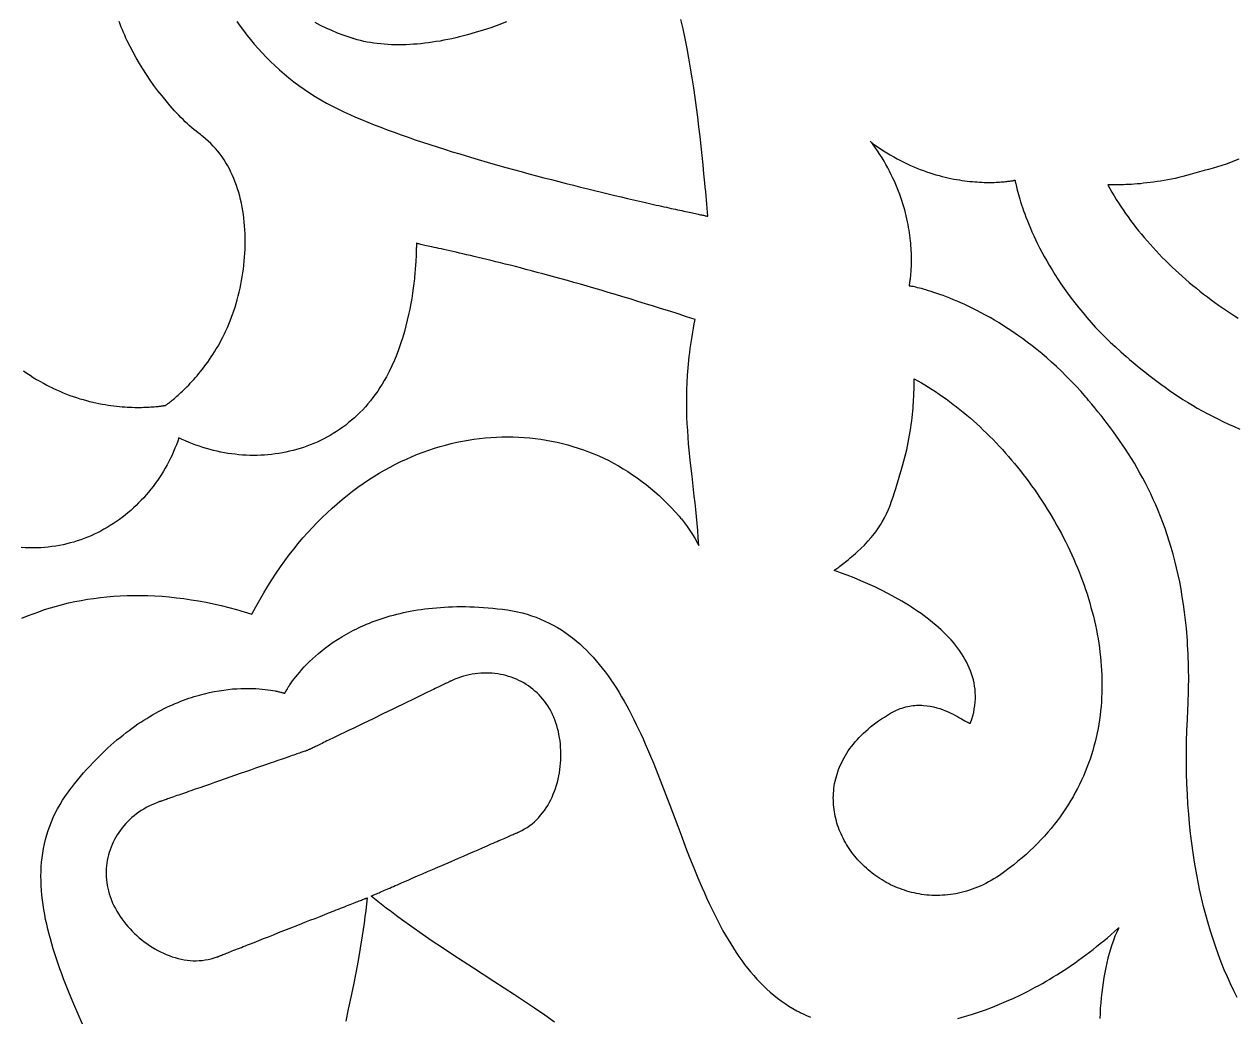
# Model space of a CAD drawing. Extents: x -555 to 555, y -555 to 555.
# Drawn here: x 61.7 to 199.1, y -257 to -144.4 of the extents above; entities that cross this region are included whole.
import ezdxf

# ---------------------------------------------------------------- set-up
doc = ezdxf.new("R2010")
doc.units = 0
doc.layers.add('PLAN_1', color=18, linetype='CONTINUOUS')

msp = doc.modelspace()

# ---------------------------------------------------------------- linework, layer by layer
at = {"layer": 'PLAN_1'}
for points in [[(61.61, -183.71), (61.98, -183.96), (62.35, -184.21), (62.72, -184.44), (63.1, -184.67), (63.48, -184.89), (63.87, -185.11), (64.25, -185.31), (64.64, -185.51), (64.83, -185.61), (64.86, -185.62), (64.88, -185.63), (64.9, -185.64), (64.95, -185.67), (65.34, -185.85), (65.73, -186.02), (66.11, -186.18), (66.49, -186.34), (66.88, -186.48), (67.25, -186.61), (67.63, -186.74), (68, -186.86), (68.37, -186.97), (68.74, -187.07), (69.11, -187.17), (69.46, -187.25), (69.82, -187.33), (70.17, -187.41), (70.52, -187.47), (70.86, -187.53), (71.2, -187.59), (71.53, -187.63), (71.85, -187.68), (72.17, -187.71), (72.48, -187.75), (72.79, -187.77), (73.09, -187.8), (73.38, -187.81), (73.67, -187.83), (73.95, -187.84), (74.22, -187.85), (74.48, -187.85), (74.73, -187.85), (74.98, -187.85), (75.22, -187.84), (75.44, -187.84), (75.66, -187.83), (75.87, -187.82), (76.07, -187.8), (76.26, -187.79), (76.44, -187.78), (76.61, -187.76), (76.77, -187.75), (76.91, -187.73), (77.05, -187.71), (77.17, -187.7), (77.28, -187.68), (77.38, -187.67), (77.47, -187.66), (77.54, -187.64), (77.6, -187.63), (77.65, -187.63), (77.69, -187.62), (77.71, -187.62), (77.71, -187.61), (77.72, -187.61), (77.74, -187.6), (77.76, -187.58), (77.8, -187.55), (77.85, -187.51), (77.92, -187.47), (77.99, -187.42), (78.07, -187.36), (78.16, -187.29), (78.25, -187.21), (78.36, -187.13), (78.48, -187.04), (78.6, -186.94), (78.73, -186.83), (78.86, -186.71), (79.01, -186.59), (79.16, -186.46), (79.31, -186.32), (79.47, -186.17), (79.64, -186.01), (79.81, -185.85), (79.98, -185.68), (80.16, -185.49), (80.35, -185.31), (80.53, -185.11), (80.72, -184.91), (80.91, -184.69), (81.11, -184.47), (81.3, -184.25), (81.5, -184.01), (81.7, -183.77), (81.9, -183.51), (82.1, -183.25), (82.3, -182.99), (82.5, -182.71), (82.7, -182.43), (82.9, -182.13), (83.09, -181.83), (83.29, -181.53), (83.48, -181.21), (83.67, -180.89), (83.86, -180.56), (84.04, -180.22), (84.22, -179.87), (84.4, -179.51), (84.57, -179.15), (84.74, -178.78), (84.9, -178.4), (85.06, -178.01), (85.21, -177.62), (85.36, -177.21), (85.38, -177.16), (85.38, -177.14), (85.39, -177.12), (85.4, -177.09), (85.47, -176.88), (85.6, -176.47), (85.73, -176.05), (85.85, -175.63), (85.96, -175.2), (86.07, -174.77), (86.17, -174.34), (86.26, -173.91), (86.34, -173.47), (86.42, -173.03), (86.49, -172.59), (86.55, -172.15), (86.6, -171.7), (86.65, -171.26), (86.69, -170.81), (86.72, -170.36), (86.74, -169.92), (86.75, -169.47), (86.76, -169.03), (86.75, -168.59), (86.74, -168.15), (86.72, -167.71), (86.69, -167.27), (86.65, -166.83), (86.61, -166.4), (86.55, -165.97), (86.48, -165.54), (86.41, -165.12), (86.33, -164.7), (86.23, -164.28), (86.13, -163.87), (86.02, -163.47), (85.9, -163.07), (85.77, -162.67), (85.63, -162.29), (85.48, -161.9), (85.31, -161.53), (85.14, -161.16), (84.96, -160.8), (84.77, -160.44), (84.57, -160.1), (84.36, -159.76), (84.13, -159.43), (83.9, -159.11), (83.65, -158.79), (83.4, -158.49), (83.13, -158.2), (82.86, -157.91), (82.57, -157.64), (82.27, -157.38), (81.96, -157.13), (81.8, -157.01), (81.76, -156.98), (81.73, -156.95), (81.67, -156.91), (81.42, -156.72), (81.18, -156.53), (80.93, -156.33), (80.69, -156.12), (80.44, -155.9), (80.2, -155.67), (79.95, -155.44), (79.71, -155.2), (79.46, -154.96), (79.22, -154.71), (78.74, -154.19), (78.26, -153.65), (77.78, -153.09), (77.32, -152.52), (76.86, -151.93), (76.41, -151.32), (75.98, -150.71), (75.55, -150.08), (75.15, -149.45), (74.76, -148.82), (74.38, -148.18), (74.03, -147.54), (73.69, -146.9), (73.38, -146.26), (73.23, -145.95), (73.09, -145.63), (72.95, -145.32), (72.82, -145.01), (72.7, -144.7), (72.58, -144.39), (72.47, -144.09)], [(85.8, -144.08), (86.17, -144.6), (86.56, -145.11), (86.95, -145.62), (87.37, -146.13), (87.79, -146.63), (88.23, -147.13), (88.68, -147.63), (89.15, -148.12), (89.64, -148.6), (90.13, -149.08), (90.65, -149.55), (91.17, -150.01), (91.72, -150.46), (92.28, -150.9), (92.85, -151.34), (93.44, -151.76), (94.05, -152.17), (94.68, -152.57), (95.32, -152.96), (95.98, -153.33), (96.65, -153.69), (97.34, -154.03), (97.96, -154.33), (98.61, -154.62), (99.27, -154.91), (99.95, -155.2), (100.66, -155.49), (101.38, -155.78), (102.12, -156.07), (102.87, -156.35), (103.64, -156.64), (104.43, -156.92), (105.22, -157.2), (106.03, -157.48), (106.85, -157.75), (107.68, -158.03), (108.52, -158.3), (109.37, -158.57), (110.22, -158.84), (111.08, -159.1), (112.81, -159.62), (114.56, -160.13), (116.31, -160.62), (118.05, -161.1), (118.91, -161.34), (119.78, -161.57), (120.63, -161.79), (121.48, -162.01), (122.33, -162.23), (123.16, -162.45), (123.99, -162.65), (124.8, -162.86), (125.6, -163.06), (126.39, -163.25), (127.17, -163.44), (127.93, -163.62), (128.68, -163.8), (129.41, -163.98), (130.12, -164.14), (130.81, -164.3), (131.49, -164.46), (132.14, -164.61), (132.77, -164.75), (133.08, -164.82), (133.38, -164.89), (133.67, -164.96), (133.96, -165.02), (134.24, -165.09), (134.52, -165.15), (134.79, -165.21), (135.05, -165.27), (135.31, -165.32), (135.56, -165.38), (135.8, -165.43), (136.04, -165.48), (136.27, -165.53), (136.49, -165.58), (136.7, -165.63), (136.91, -165.67), (137.1, -165.71), (137.29, -165.75), (137.48, -165.79), (137.65, -165.83), (137.82, -165.87), (137.97, -165.9), (138.12, -165.93), (138.26, -165.96), (138.39, -165.99), (138.51, -166.01), (138.63, -166.04), (138.73, -166.06), (138.83, -166.08), (138.91, -166.1), (138.99, -166.11), (139.05, -166.13), (139.11, -166.14), (139.16, -166.15), (139.19, -166.15), (139.22, -166.16), (139.23, -166.16), (139.24, -166.16), (139.2, -165.71), (139.15, -165.25), (139.11, -164.79), (139.07, -164.31), (139.02, -163.84), (138.98, -163.35), (138.93, -162.86), (138.88, -162.36), (138.79, -161.35), (138.68, -160.32), (138.58, -159.27), (138.46, -158.2), (138.35, -157.12), (138.22, -156.03), (138.09, -154.93), (137.94, -153.82), (137.79, -152.7), (137.63, -151.58), (137.46, -150.47), (137.27, -149.35), (137.08, -148.23), (136.87, -147.12), (136.65, -146.02), (136.41, -144.92), (136.16, -143.84)], [(116.4, -144.12), (115.52, -144.46), (114.63, -144.78), (113.74, -145.07), (112.85, -145.34), (111.96, -145.6), (111.52, -145.71), (111.07, -145.82), (110.63, -145.93), (110.18, -146.03), (109.74, -146.12), (109.3, -146.21), (108.86, -146.29), (108.42, -146.36), (107.99, -146.43), (107.55, -146.49), (107.12, -146.54), (106.69, -146.59), (106.26, -146.63), (105.83, -146.66), (105.41, -146.69), (104.99, -146.71), (104.57, -146.72), (104.15, -146.72), (103.74, -146.72), (103.33, -146.71), (102.93, -146.69), (102.53, -146.66), (102.13, -146.62), (101.74, -146.58), (101.35, -146.53), (100.96, -146.47), (100.58, -146.4), (100.2, -146.33), (99.83, -146.24), (99.47, -146.15), (99.11, -146.04), (99.02, -146.02), (98.99, -146.01), (98.98, -146.01), (98.96, -146), (98.87, -145.97), (98.54, -145.86), (97.88, -145.63), (97.22, -145.38), (96.57, -145.11), (95.93, -144.82), (95.3, -144.51), (94.68, -144.18)], [(199.26, -254.79), (198.87, -254.03), (198.5, -253.25), (198.15, -252.45), (197.8, -251.63), (197.46, -250.79), (197.14, -249.94), (196.83, -249.07), (196.53, -248.18), (196.24, -247.27), (195.96, -246.35), (195.7, -245.41), (195.45, -244.45), (195.22, -243.48), (195, -242.49), (194.79, -241.48), (194.6, -240.46), (194.42, -239.42), (194.26, -238.36), (194.11, -237.29), (193.98, -236.2), (193.86, -235.1), (193.76, -233.98), (193.68, -232.85), (193.61, -231.71), (193.56, -230.54), (193.52, -229.37), (193.5, -228.17), (193.5, -226.97), (193.52, -225.75), (193.56, -224.51), (193.61, -223.26), (193.63, -222.95), (193.64, -222.79), (193.65, -222.65), (193.67, -222.09), (193.7, -221.53), (193.72, -220.99), (193.73, -220.44), (193.75, -219.91), (193.75, -219.37), (193.76, -218.85), (193.76, -218.32), (193.75, -217.81), (193.74, -217.29), (193.73, -216.79), (193.72, -216.29), (193.7, -215.79), (193.67, -215.3), (193.64, -214.81), (193.61, -214.33), (193.58, -213.85), (193.54, -213.38), (193.5, -212.91), (193.4, -211.99), (193.3, -211.09), (193.18, -210.2), (193.04, -209.33), (192.9, -208.48), (192.74, -207.65), (192.57, -206.84), (192.39, -206.04), (192.19, -205.26), (191.99, -204.49), (191.78, -203.74), (191.55, -203.01), (191.32, -202.29), (191.08, -201.59), (190.83, -200.9), (190.57, -200.22), (190.3, -199.56), (190.03, -198.91), (189.75, -198.28), (189.46, -197.65), (189.16, -197.05), (188.86, -196.45), (188.55, -195.87), (188.24, -195.29), (187.92, -194.73), (187.6, -194.18), (187.27, -193.64), (186.94, -193.11), (186.6, -192.6), (186.26, -192.09), (185.92, -191.59), (185.57, -191.1), (185.23, -190.62), (184.88, -190.15), (184.53, -189.68), (184.18, -189.23), (183.82, -188.78), (183.47, -188.34), (183.12, -187.91), (182.77, -187.48), (182.41, -187.06), (182.24, -186.85), (182.2, -186.81), (182.16, -186.77), (182.09, -186.69), (181.55, -186.06), (180.99, -185.45), (180.44, -184.86), (179.88, -184.29), (179.33, -183.74), (178.77, -183.21), (178.21, -182.7), (177.66, -182.21), (177.1, -181.74), (176.55, -181.29), (176, -180.85), (175.45, -180.43), (174.9, -180.03), (174.36, -179.64), (173.82, -179.27), (173.29, -178.92), (172.77, -178.58), (172.25, -178.26), (171.73, -177.95), (171.23, -177.66), (170.73, -177.38), (170.24, -177.12), (169.75, -176.86), (169.28, -176.63), (168.82, -176.4), (168.37, -176.19), (167.93, -175.99), (167.5, -175.81), (167.08, -175.63), (166.68, -175.47), (166.28, -175.31), (165.91, -175.17), (165.54, -175.04), (165.19, -174.92), (164.86, -174.81), (164.54, -174.7), (164.24, -174.61), (163.96, -174.52), (163.69, -174.45), (163.45, -174.38), (163.22, -174.32), (163.01, -174.27), (162.82, -174.22), (162.65, -174.18), (162.5, -174.15), (162.37, -174.12), (162.26, -174.1), (162.22, -174.09), (162.18, -174.08), (162.15, -174.07), (162.12, -174.07), (162.1, -174.07), (162.08, -174.06), (162.08, -174.06), (162.07, -174.06), (162.07, -174.06), (162.08, -174.04), (162.08, -174.01), (162.09, -173.97), (162.1, -173.92), (162.11, -173.85), (162.13, -173.78), (162.14, -173.69), (162.15, -173.6), (162.17, -173.49), (162.19, -173.38), (162.2, -173.25), (162.22, -173.12), (162.23, -172.97), (162.25, -172.82), (162.26, -172.66), (162.28, -172.49), (162.29, -172.3), (162.3, -172.11), (162.31, -171.92), (162.32, -171.71), (162.32, -171.5), (162.32, -171.27), (162.33, -171.04), (162.32, -170.81), (162.32, -170.56), (162.31, -170.31), (162.3, -170.05), (162.28, -169.78), (162.26, -169.51), (162.24, -169.23), (162.21, -168.95), (162.18, -168.65), (162.14, -168.36), (162.1, -168.05), (162.05, -167.75), (162, -167.43), (161.94, -167.11), (161.87, -166.79), (161.8, -166.46), (161.73, -166.13), (161.64, -165.79), (161.55, -165.45), (161.45, -165.1), (161.35, -164.75), (161.24, -164.39), (161.11, -164.04), (160.99, -163.68), (160.85, -163.31), (160.7, -162.94), (160.55, -162.58), (160.39, -162.2), (160.22, -161.83), (160.03, -161.45), (159.84, -161.07), (159.64, -160.69), (159.43, -160.31), (159.21, -159.92), (158.98, -159.54), (158.74, -159.15), (158.48, -158.76), (158.22, -158.37), (157.94, -157.99), (157.63, -157.63), (157.99, -157.94), (158.37, -158.22), (158.76, -158.48), (159.15, -158.74), (159.54, -158.98), (159.92, -159.21), (160.31, -159.43), (160.69, -159.64), (161.07, -159.84), (161.45, -160.03), (161.83, -160.22), (162.2, -160.39), (162.58, -160.55), (162.94, -160.7), (163.31, -160.85), (163.68, -160.99), (164.04, -161.11), (164.39, -161.24), (164.75, -161.35), (165.1, -161.45), (165.45, -161.55), (165.79, -161.64), (166.13, -161.73), (166.46, -161.8), (166.79, -161.87), (167.11, -161.94), (167.43, -162), (167.75, -162.05), (168.05, -162.1), (168.36, -162.14), (168.65, -162.18), (168.95, -162.21), (169.23, -162.24), (169.51, -162.26), (169.78, -162.28), (170.05, -162.3), (170.31, -162.31), (170.56, -162.32), (170.81, -162.32), (171.04, -162.33), (171.27, -162.32), (171.5, -162.32), (171.71, -162.32), (171.92, -162.31), (172.11, -162.3), (172.3, -162.29), (172.49, -162.28), (172.66, -162.26), (172.82, -162.25), (172.97, -162.23), (173.12, -162.22), (173.25, -162.2), (173.38, -162.19), (173.49, -162.17), (173.6, -162.15), (173.69, -162.14), (173.78, -162.13), (173.85, -162.11), (173.92, -162.1), (173.97, -162.09), (174.01, -162.08), (174.04, -162.08), (174.06, -162.07), (174.06, -162.07), (174.06, -162.08), (174.06, -162.08), (174.07, -162.1), (174.07, -162.12), (174.07, -162.15), (174.08, -162.18), (174.09, -162.22), (174.1, -162.26), (174.12, -162.37), (174.15, -162.5), (174.18, -162.65), (174.22, -162.82), (174.27, -163.01), (174.32, -163.22), (174.38, -163.45), (174.45, -163.69), (174.52, -163.96), (174.61, -164.24), (174.7, -164.54), (174.81, -164.86), (174.92, -165.19), (175.04, -165.54), (175.17, -165.91), (175.31, -166.28), (175.47, -166.68), (175.63, -167.08), (175.81, -167.5), (175.99, -167.93), (176.19, -168.37), (176.4, -168.82), (176.63, -169.28), (176.86, -169.75), (177.12, -170.24), (177.38, -170.73), (177.66, -171.23), (177.95, -171.73), (178.26, -172.25), (178.58, -172.77), (178.92, -173.29), (179.27, -173.82), (179.64, -174.36), (180.03, -174.9), (180.43, -175.45), (180.85, -176), (181.29, -176.55), (181.74, -177.1), (182.21, -177.66), (182.7, -178.21), (183.21, -178.77), (183.74, -179.33), (184.29, -179.88), (184.86, -180.44), (185.45, -180.99), (186.06, -181.55), (186.69, -182.09), (186.77, -182.16), (186.81, -182.2), (186.85, -182.24), (187.06, -182.41), (187.48, -182.77), (187.91, -183.12), (188.34, -183.47), (188.78, -183.82), (189.23, -184.18), (189.68, -184.53), (190.15, -184.88), (190.62, -185.23), (191.1, -185.57), (191.59, -185.92), (192.09, -186.26), (192.6, -186.6), (193.11, -186.94), (193.64, -187.27), (194.18, -187.6), (194.73, -187.92), (195.29, -188.24), (195.87, -188.55), (196.45, -188.86), (197.05, -189.16), (197.65, -189.46), (198.28, -189.75), (198.91, -190.03), (199.56, -190.3)], [(199.44, -159.7), (198.97, -159.89), (198.49, -160.07), (198.01, -160.24), (197.52, -160.4), (197.03, -160.56), (196.53, -160.7), (196.02, -160.85), (195.51, -160.99), (194.99, -161.14), (194.46, -161.29), (193.92, -161.44), (193.5, -161.56), (193.08, -161.67), (192.66, -161.78), (192.24, -161.87), (191.82, -161.96), (191.4, -162.04), (190.99, -162.11), (190.58, -162.18), (190.18, -162.24), (189.78, -162.3), (189.39, -162.35), (189.01, -162.39), (188.64, -162.43), (188.28, -162.47), (187.93, -162.5), (187.59, -162.52), (187.26, -162.55), (186.95, -162.57), (186.65, -162.58), (186.37, -162.59), (186.11, -162.6), (185.86, -162.61), (185.64, -162.62), (185.43, -162.62), (185.24, -162.62), (185.08, -162.62), (184.94, -162.62), (184.87, -162.62), (184.82, -162.62), (184.77, -162.62), (184.72, -162.62), (184.69, -162.62), (184.66, -162.62), (184.63, -162.62), (184.61, -162.62), (184.6, -162.62), (184.6, -162.62), (184.83, -163.03), (185.06, -163.44), (185.3, -163.84), (185.55, -164.25), (185.8, -164.65), (186.06, -165.05), (186.33, -165.45), (186.61, -165.85), (186.89, -166.25), (187.18, -166.64), (187.47, -167.03), (187.78, -167.43), (188.08, -167.82), (188.4, -168.2), (188.72, -168.59), (189.05, -168.97), (189.38, -169.35), (189.72, -169.72), (190.07, -170.1), (190.42, -170.47), (190.77, -170.84), (191.14, -171.2), (191.5, -171.57), (191.88, -171.93), (192.25, -172.28), (192.64, -172.63), (193.03, -172.98), (193.42, -173.33), (193.82, -173.67), (194.22, -174.01), (194.63, -174.34), (195.04, -174.67), (195.46, -175), (195.88, -175.32), (196.3, -175.64), (196.73, -175.95), (197.16, -176.26), (197.6, -176.56), (198.04, -176.86), (198.49, -177.16), (198.94, -177.45), (199.39, -177.73)], [(61.42, -211.77), (62.05, -211.5), (62.69, -211.25), (63.34, -211.02), (64, -210.79), (64.66, -210.58), (65.34, -210.39), (66.03, -210.2), (66.72, -210.03), (67.42, -209.88), (68.14, -209.74), (68.86, -209.62), (69.59, -209.51), (70.33, -209.41), (71.07, -209.33), (71.83, -209.27), (72.59, -209.22), (73.36, -209.19), (74.14, -209.18), (74.92, -209.18), (75.71, -209.2), (76.51, -209.23), (77.32, -209.28), (78.14, -209.35), (78.96, -209.44), (79.79, -209.54), (80.62, -209.66), (81.46, -209.8), (82.31, -209.96), (83.16, -210.13), (84.02, -210.33), (84.89, -210.54), (85.76, -210.78), (86.64, -211.03), (87.52, -211.3), (87.95, -210.48), (88.4, -209.68), (88.85, -208.9), (89.31, -208.14), (89.78, -207.39), (90.26, -206.67), (90.75, -205.95), (91.25, -205.26), (91.75, -204.58), (92.26, -203.93), (92.78, -203.28), (93.31, -202.66), (93.84, -202.05), (94.39, -201.46), (94.93, -200.89), (95.49, -200.33), (96.05, -199.79), (96.62, -199.27), (97.19, -198.77), (97.77, -198.28), (98.35, -197.81), (98.94, -197.35), (99.53, -196.91), (100.13, -196.49), (100.73, -196.08), (101.34, -195.7), (101.95, -195.32), (102.56, -194.97), (103.18, -194.63), (103.8, -194.3), (104.42, -194), (105.05, -193.71), (105.68, -193.43), (106.31, -193.17), (106.94, -192.93), (107.58, -192.7), (108.21, -192.49), (108.85, -192.3), (109.49, -192.12), (110.13, -191.96), (110.77, -191.81), (111.41, -191.68), (112.05, -191.56), (112.69, -191.46), (113.33, -191.38), (113.97, -191.31), (114.61, -191.26), (115.25, -191.22), (115.88, -191.2), (116.52, -191.19), (117.15, -191.2), (117.78, -191.22), (118.41, -191.26), (119.04, -191.31), (119.66, -191.38), (120.28, -191.46), (120.9, -191.56), (121.51, -191.67), (122.12, -191.8), (122.73, -191.95), (123.33, -192.1), (123.93, -192.28), (124.52, -192.46), (125.11, -192.66), (125.7, -192.88), (126.28, -193.11), (126.85, -193.36), (127.42, -193.62), (127.98, -193.89), (128.53, -194.18), (129.08, -194.48), (129.62, -194.8), (130.16, -195.13), (130.69, -195.48), (131.21, -195.83), (131.72, -196.21), (132.23, -196.6), (132.72, -197), (133.21, -197.41), (133.69, -197.84), (134.17, -198.28), (134.63, -198.74), (135.08, -199.21), (135.52, -199.69), (135.96, -200.19), (136.07, -200.32), (136.09, -200.35), (136.1, -200.36), (136.1, -200.36), (136.1, -200.36), (136.11, -200.37), (136.13, -200.4), (136.22, -200.5), (136.56, -200.93), (136.88, -201.36), (137.18, -201.8), (137.47, -202.25), (137.75, -202.7), (138.06, -203.25), (138.19, -203.5), (138.14, -202.66), (138.08, -201.83), (138.01, -201.02), (137.94, -200.23), (137.86, -199.44), (137.78, -198.67), (137.69, -197.9), (137.61, -197.15), (137.44, -195.65), (137.27, -194.18), (137.12, -192.7), (137.05, -191.97), (136.99, -191.23), (136.94, -190.48), (136.89, -189.73), (136.86, -188.97), (136.84, -188.21), (136.83, -187.43), (136.83, -186.65), (136.84, -185.85), (136.87, -185.04), (136.92, -184.21), (136.95, -183.79), (136.98, -183.36), (137.02, -182.94), (137.07, -182.5), (137.11, -182.06), (137.17, -181.62), (137.22, -181.17), (137.29, -180.72), (137.36, -180.26), (137.43, -179.79), (137.51, -179.32), (137.59, -178.85), (137.69, -178.36), (137.78, -177.88), (136.81, -177.56), (135.85, -177.25), (134.91, -176.95), (133.98, -176.65), (133.07, -176.37), (132.17, -176.09), (131.29, -175.82), (130.42, -175.55), (129.57, -175.29), (128.74, -175.04), (127.91, -174.8), (127.11, -174.56), (126.31, -174.33), (125.54, -174.1), (124.78, -173.88), (124.03, -173.67), (123.3, -173.47), (122.58, -173.27), (121.88, -173.07), (121.19, -172.88), (120.52, -172.7), (119.87, -172.53), (119.23, -172.36), (118.6, -172.19), (117.99, -172.03), (117.4, -171.88), (116.82, -171.73), (116.25, -171.59), (115.7, -171.45), (115.17, -171.32), (114.65, -171.19), (114.15, -171.07), (113.66, -170.95), (113.19, -170.84), (112.73, -170.73), (112.29, -170.63), (111.86, -170.53), (111.45, -170.43), (111.05, -170.34), (110.67, -170.25), (110.31, -170.17), (109.96, -170.09), (109.62, -170.02), (109.3, -169.95), (109, -169.88), (108.71, -169.82), (108.44, -169.76), (108.18, -169.7), (107.94, -169.65), (107.71, -169.6), (107.5, -169.55), (107.3, -169.51), (107.12, -169.47), (106.96, -169.43), (106.81, -169.4), (106.68, -169.37), (106.56, -169.34), (106.45, -169.31), (106.37, -169.29), (106.3, -169.27), (106.24, -169.25), (106.2, -169.23), (106.17, -169.22), (106.17, -169.21), (106.17, -169.21), (106.17, -169.23), (106.17, -169.26), (106.17, -169.3), (106.17, -169.36), (106.17, -169.42), (106.17, -169.5), (106.17, -169.59), (106.17, -169.69), (106.16, -169.8), (106.16, -169.91), (106.16, -170.04), (106.15, -170.18), (106.15, -170.33), (106.14, -170.49), (106.14, -170.65), (106.13, -170.83), (106.12, -171.01), (106.11, -171.2), (106.1, -171.4), (106.08, -171.61), (106.07, -171.82), (106.05, -172.04), (106.03, -172.27), (106.01, -172.51), (105.99, -172.75), (105.97, -173), (105.94, -173.25), (105.91, -173.51), (105.88, -173.78), (105.81, -174.33), (105.73, -174.89), (105.64, -175.48), (105.53, -176.08), (105.42, -176.69), (105.29, -177.31), (105.14, -177.95), (104.98, -178.59), (104.81, -179.24), (104.62, -179.89), (104.41, -180.54), (104.18, -181.19), (103.94, -181.84), (103.68, -182.49), (103.39, -183.13), (103.09, -183.76), (102.93, -184.08), (102.77, -184.39), (102.53, -184.81), (102.29, -185.21), (102.04, -185.61), (101.78, -186), (101.51, -186.38), (101.24, -186.74), (100.96, -187.1), (100.67, -187.45), (100.38, -187.78), (100.08, -188.11), (99.77, -188.42), (99.46, -188.73), (99.14, -189.02), (98.81, -189.31), (98.48, -189.58), (98.15, -189.85), (97.81, -190.1), (97.46, -190.35), (97.11, -190.58), (96.75, -190.81), (96.39, -191.02), (96.03, -191.23), (95.66, -191.42), (95.29, -191.61), (94.91, -191.78), (94.53, -191.95), (94.14, -192.1), (93.76, -192.25), (93.37, -192.38), (92.98, -192.51), (92.58, -192.63), (92.18, -192.73), (91.78, -192.83), (91.38, -192.92), (90.97, -193), (90.57, -193.07), (90.16, -193.13), (89.75, -193.18), (89.34, -193.22), (88.93, -193.25), (88.52, -193.27), (88.11, -193.29), (87.69, -193.29), (87.28, -193.29), (86.87, -193.27), (86.45, -193.25), (86.04, -193.22), (85.63, -193.17), (85.21, -193.12), (84.8, -193.06), (84.39, -192.99), (83.98, -192.92), (83.58, -192.83), (83.17, -192.73), (82.77, -192.63), (82.36, -192.52), (81.96, -192.39), (81.57, -192.26), (81.17, -192.12), (80.78, -191.97), (80.39, -191.82), (80, -191.65), (79.62, -191.48), (79.24, -191.29), (79.1, -191.69), (78.95, -192.09), (78.79, -192.48), (78.63, -192.86), (78.46, -193.25), (78.27, -193.62), (78.09, -194), (77.89, -194.37), (77.68, -194.73), (77.47, -195.09), (77.25, -195.45), (77.03, -195.8), (76.79, -196.14), (76.55, -196.48), (76.3, -196.81), (76.05, -197.14), (75.79, -197.46), (75.52, -197.78), (75.24, -198.09), (74.96, -198.39), (74.67, -198.69), (74.38, -198.97), (74.07, -199.26), (73.77, -199.53), (73.45, -199.8), (73.13, -200.06), (72.81, -200.32), (72.48, -200.56), (72.14, -200.8), (71.8, -201.03), (71.45, -201.25), (71.1, -201.47), (70.74, -201.67), (70.38, -201.87), (70.01, -202.06), (69.64, -202.24), (69.27, -202.41), (68.88, -202.57), (68.5, -202.72), (68.11, -202.86), (67.71, -203), (67.32, -203.12), (66.91, -203.23), (66.51, -203.34), (66.1, -203.43), (65.68, -203.51), (65.26, -203.58), (64.84, -203.64), (64.42, -203.69), (63.99, -203.73), (63.56, -203.76), (63.12, -203.78), (62.69, -203.78), (62.25, -203.78), (61.8, -203.76), (61.36, -203.73)], [(68.3, -257.83), (67.8, -256.68), (67.31, -255.53), (66.83, -254.38), (66.38, -253.24), (66.16, -252.67), (65.95, -252.1), (65.74, -251.53), (65.54, -250.96), (65.35, -250.39), (65.16, -249.83), (64.99, -249.27), (64.82, -248.7), (64.66, -248.14), (64.51, -247.59), (64.37, -247.03), (64.24, -246.47), (64.12, -245.92), (64.02, -245.37), (63.92, -244.82), (63.83, -244.27), (63.76, -243.73), (63.7, -243.18), (63.65, -242.64), (63.62, -242.1), (63.6, -241.57), (63.59, -241.03), (63.6, -240.5), (63.63, -239.97), (63.67, -239.45), (63.72, -238.93), (63.79, -238.4), (63.88, -237.89), (63.98, -237.37), (64.1, -236.86), (64.24, -236.35), (64.4, -235.85), (64.58, -235.34), (64.77, -234.85), (64.99, -234.35), (65.22, -233.86), (65.47, -233.37), (65.75, -232.88), (66.05, -232.4), (66.36, -231.92), (66.7, -231.45), (66.88, -231.22), (67.05, -230.99), (67.4, -230.56), (67.74, -230.13), (68.08, -229.72), (68.43, -229.32), (68.77, -228.93), (69.12, -228.55), (69.46, -228.18), (69.81, -227.82), (70.15, -227.47), (70.5, -227.13), (70.84, -226.8), (71.19, -226.48), (71.53, -226.16), (71.87, -225.86), (72.21, -225.57), (72.56, -225.29), (72.9, -225.01), (73.24, -224.74), (73.58, -224.49), (73.92, -224.24), (74.25, -224), (74.59, -223.76), (74.92, -223.54), (75.26, -223.32), (75.59, -223.12), (75.92, -222.92), (76.25, -222.72), (76.58, -222.54), (76.91, -222.36), (77.23, -222.19), (77.55, -222.02), (77.88, -221.87), (78.19, -221.72), (78.51, -221.57), (78.83, -221.44), (79.14, -221.31), (79.45, -221.18), (79.76, -221.06), (80.07, -220.95), (80.37, -220.85), (80.67, -220.75), (80.97, -220.65), (81.26, -220.56), (81.56, -220.48), (81.85, -220.4), (82.13, -220.33), (82.7, -220.19), (83.25, -220.08), (83.79, -219.99), (84.32, -219.91), (84.83, -219.84), (85.33, -219.79), (85.81, -219.76), (86.27, -219.74), (86.72, -219.73), (87.15, -219.73), (87.56, -219.73), (87.96, -219.75), (88.33, -219.77), (88.69, -219.8), (89.02, -219.84), (89.34, -219.88), (89.63, -219.92), (89.9, -219.96), (90.15, -220.01), (90.26, -220.03), (90.37, -220.05), (90.47, -220.08), (90.57, -220.1), (90.66, -220.12), (90.74, -220.14), (90.82, -220.16), (90.89, -220.18), (90.96, -220.19), (91.02, -220.21), (91.07, -220.22), (91.11, -220.24), (91.15, -220.25), (91.19, -220.26), (91.21, -220.26), (91.23, -220.27), (91.24, -220.27), (91.24, -220.28), (91.24, -220.27), (91.25, -220.26), (91.26, -220.25), (91.27, -220.22), (91.28, -220.19), (91.3, -220.16), (91.33, -220.12), (91.35, -220.07), (91.38, -220.02), (91.42, -219.96), (91.45, -219.9), (91.5, -219.83), (91.54, -219.75), (91.59, -219.67), (91.64, -219.59), (91.7, -219.5), (91.76, -219.41), (91.83, -219.31), (91.97, -219.11), (92.13, -218.88), (92.31, -218.65), (92.5, -218.4), (92.71, -218.14), (92.94, -217.87), (93.19, -217.58), (93.46, -217.29), (93.74, -216.99), (94.05, -216.69), (94.37, -216.38), (94.72, -216.07), (95.08, -215.75), (95.47, -215.44), (95.87, -215.12), (96.3, -214.8), (96.75, -214.49), (97.22, -214.18), (97.72, -213.87), (97.97, -213.72), (98.23, -213.57), (98.5, -213.42), (98.77, -213.28), (99.05, -213.13), (99.33, -212.99), (99.62, -212.85), (99.92, -212.71), (100.22, -212.58), (100.53, -212.45), (100.84, -212.32), (101.16, -212.19), (101.49, -212.07), (101.82, -211.95), (102.16, -211.83), (102.5, -211.72), (102.85, -211.61), (103.21, -211.51), (103.57, -211.41), (103.94, -211.31), (104.32, -211.22), (104.7, -211.13), (105.09, -211.05), (105.48, -210.97), (105.88, -210.89), (106.29, -210.83), (106.71, -210.76), (107.13, -210.71), (107.56, -210.65), (108, -210.61), (108.44, -210.57), (108.89, -210.53), (109.34, -210.5), (109.81, -210.48), (110.28, -210.46), (110.75, -210.45), (111.24, -210.45), (111.73, -210.45), (112.23, -210.46), (112.73, -210.48), (113.25, -210.51), (113.77, -210.54), (114.3, -210.58), (114.83, -210.63), (115.37, -210.69), (115.92, -210.75), (116.2, -210.78), (116.5, -210.83), (117.07, -210.92), (117.63, -211.03), (118.18, -211.17), (118.72, -211.31), (119.24, -211.48), (119.76, -211.66), (120.26, -211.86), (120.75, -212.08), (121.23, -212.31), (121.7, -212.55), (122.16, -212.81), (122.61, -213.09), (123.04, -213.38), (123.47, -213.68), (123.89, -214), (124.3, -214.33), (124.7, -214.68), (125.09, -215.04), (125.47, -215.4), (125.84, -215.79), (126.21, -216.18), (126.56, -216.58), (126.91, -217), (127.25, -217.43), (127.59, -217.86), (127.92, -218.31), (128.24, -218.77), (128.55, -219.23), (128.86, -219.71), (129.16, -220.19), (129.45, -220.69), (129.74, -221.19), (130.03, -221.7), (130.3, -222.21), (130.58, -222.73), (130.85, -223.26), (131.11, -223.8), (131.37, -224.34), (131.63, -224.89), (131.88, -225.44), (132.13, -226), (132.62, -227.13), (133.09, -228.28), (133.56, -229.44), (134.02, -230.61), (134.47, -231.79), (134.92, -232.98), (135.81, -235.36), (136.26, -236.55), (136.71, -237.73), (137.16, -238.91), (137.63, -240.07), (138.1, -241.22), (138.58, -242.36), (138.83, -242.92), (139.08, -243.48), (139.33, -244.03), (139.59, -244.58), (139.85, -245.12), (140.12, -245.65), (140.39, -246.18), (140.66, -246.7), (140.94, -247.22), (141.23, -247.72), (141.52, -248.22), (141.82, -248.71), (142.12, -249.19), (142.43, -249.67), (142.75, -250.13), (143.07, -250.59), (143.4, -251.03), (143.73, -251.47), (144.08, -251.89), (144.43, -252.3), (144.79, -252.7), (145.16, -253.09), (145.53, -253.47), (145.92, -253.84), (146.31, -254.19), (146.71, -254.53), (147.13, -254.86), (147.55, -255.18), (147.98, -255.48), (148.42, -255.76), (148.87, -256.04), (149.33, -256.29), (149.57, -256.42), (149.69, -256.48), (149.71, -256.49), (149.73, -256.5), (149.75, -256.51), (149.97, -256.61), (150.41, -256.81), (150.86, -257)], [(121.85, -257.6), (120.72, -256.8), (119.58, -256.01), (118.44, -255.24), (117.29, -254.47), (116.13, -253.72), (114.97, -252.96), (112.64, -251.46), (111.48, -250.7), (110.31, -249.94), (109.14, -249.17), (107.97, -248.39), (106.81, -247.59), (105.64, -246.77), (104.48, -245.94), (103.9, -245.51), (103.33, -245.08), (102.75, -244.65), (102.18, -244.2), (101.6, -243.75), (101.03, -243.29), (101.04, -243.29), (101.06, -243.28), (101.09, -243.27), (101.14, -243.25), (101.19, -243.22), (101.27, -243.19), (101.35, -243.15), (101.44, -243.11), (101.55, -243.07), (101.66, -243.02), (101.79, -242.96), (101.93, -242.9), (102.07, -242.84), (102.23, -242.77), (102.39, -242.7), (102.57, -242.62), (102.75, -242.54), (102.94, -242.46), (103.14, -242.37), (103.35, -242.28), (103.56, -242.19), (103.78, -242.1), (104.01, -242), (104.25, -241.89), (104.49, -241.79), (104.73, -241.68), (105.24, -241.46), (105.77, -241.23), (106.31, -241), (106.87, -240.76), (107.43, -240.51), (108.01, -240.26), (108.59, -240.01), (109.76, -239.5), (110.93, -238.99), (111.5, -238.74), (112.07, -238.5), (112.62, -238.26), (113.16, -238.02), (113.68, -237.8), (114.18, -237.58), (114.42, -237.48), (114.65, -237.37), (114.88, -237.27), (115.11, -237.18), (115.32, -237.08), (115.53, -236.99), (115.73, -236.9), (115.93, -236.82), (116.11, -236.74), (116.29, -236.66), (116.46, -236.59), (116.62, -236.52), (116.77, -236.45), (116.91, -236.39), (117.04, -236.34), (117.16, -236.29), (117.27, -236.24), (117.37, -236.2), (117.45, -236.16), (117.53, -236.13), (117.59, -236.1), (117.64, -236.08), (117.68, -236.06), (117.7, -236.05), (117.71, -236.04), (117.71, -236.04), (117.71, -236.04), (117.72, -236.04), (117.74, -236.03), (117.82, -236), (118.14, -235.84), (118.44, -235.67), (118.73, -235.49), (119.02, -235.29), (119.29, -235.08), (119.55, -234.86), (119.8, -234.63), (120.04, -234.38), (120.26, -234.12), (120.48, -233.85), (120.69, -233.58), (120.88, -233.29), (121.07, -232.99), (121.24, -232.69), (121.4, -232.37), (121.56, -232.05), (121.7, -231.73), (121.83, -231.39), (121.95, -231.06), (122.06, -230.71), (122.16, -230.36), (122.24, -230.01), (122.32, -229.66), (122.39, -229.3), (122.44, -228.94), (122.49, -228.57), (122.52, -228.21), (122.54, -227.85), (122.56, -227.48), (122.56, -227.12), (122.55, -226.75), (122.53, -226.39), (122.5, -226.03), (122.46, -225.68), (122.41, -225.32), (122.34, -224.97), (122.27, -224.63), (122.19, -224.29), (122.09, -223.95), (121.99, -223.62), (121.87, -223.3), (121.74, -222.98), (121.71, -222.9), (121.7, -222.88), (121.7, -222.88), (121.56, -222.57), (121.41, -222.28), (121.25, -221.99), (121.07, -221.71), (120.89, -221.44), (120.7, -221.18), (120.5, -220.93), (120.29, -220.69), (120.08, -220.46), (119.85, -220.24), (119.62, -220.02), (119.38, -219.82), (119.13, -219.63), (118.88, -219.45), (118.62, -219.27), (118.35, -219.11), (118.07, -218.96), (117.8, -218.82), (117.51, -218.69), (117.22, -218.57), (116.93, -218.46), (116.63, -218.36), (116.33, -218.27), (116.02, -218.2), (115.71, -218.13), (115.4, -218.08), (115.08, -218.03), (114.76, -218), (114.44, -217.98), (114.12, -217.98), (113.8, -217.98), (113.47, -217.99), (113.15, -218.02), (112.82, -218.06), (112.49, -218.11), (112.17, -218.18), (111.84, -218.25), (111.51, -218.34), (111.19, -218.44), (110.86, -218.55), (110.54, -218.68), (110.22, -218.82), (110.06, -218.89), (110.02, -218.91), (110.01, -218.92), (110.01, -218.92), (110.01, -218.92), (110.01, -218.92), (110, -218.92), (109.97, -218.94), (109.94, -218.95), (109.89, -218.98), (109.83, -219.01), (109.76, -219.04), (109.68, -219.08), (109.58, -219.13), (109.48, -219.18), (109.36, -219.23), (109.24, -219.29), (109.1, -219.36), (108.96, -219.43), (108.81, -219.5), (108.64, -219.58), (108.47, -219.66), (108.3, -219.75), (108.11, -219.84), (107.92, -219.93), (107.71, -220.03), (107.51, -220.13), (107.29, -220.23), (107.07, -220.34), (106.84, -220.45), (106.61, -220.56), (106.13, -220.8), (105.63, -221.04), (105.12, -221.29), (104.59, -221.54), (104.04, -221.81), (103.49, -222.07), (102.37, -222.61), (101.25, -223.16), (100.69, -223.43), (100.14, -223.7), (99.59, -223.96), (99.06, -224.22), (98.54, -224.47), (98.03, -224.72), (97.54, -224.95), (97.31, -225.07), (97.08, -225.18), (96.85, -225.29), (96.63, -225.39), (96.42, -225.5), (96.22, -225.6), (96.02, -225.69), (95.83, -225.78), (95.64, -225.87), (95.47, -225.96), (95.3, -226.04), (95.14, -226.12), (94.99, -226.19), (94.85, -226.26), (94.72, -226.32), (94.6, -226.38), (94.49, -226.43), (94.39, -226.48), (94.3, -226.53), (94.22, -226.56), (94.15, -226.6), (94.09, -226.62), (94.05, -226.65), (94.02, -226.66), (94, -226.67), (93.91, -226.71), (93.82, -226.75), (93.79, -226.75), (93.76, -226.76), (93.71, -226.78), (93.66, -226.8), (93.58, -226.83), (93.5, -226.86), (93.41, -226.89), (93.3, -226.92), (93.18, -226.97), (93.06, -227.01), (92.92, -227.06), (92.77, -227.11), (92.61, -227.16), (92.45, -227.22), (92.27, -227.28), (92.09, -227.35), (91.89, -227.41), (91.69, -227.48), (91.48, -227.56), (91.27, -227.63), (91.05, -227.71), (90.82, -227.79), (90.58, -227.87), (90.34, -227.95), (90.09, -228.04), (89.58, -228.22), (89.05, -228.4), (88.5, -228.59), (87.94, -228.79), (87.37, -228.99), (86.79, -229.19), (86.2, -229.39), (85.02, -229.8), (83.85, -230.21), (83.27, -230.41), (82.7, -230.61), (82.15, -230.8), (81.6, -230.99), (81.08, -231.17), (80.58, -231.35), (80.33, -231.43), (80.09, -231.52), (79.86, -231.6), (79.64, -231.67), (79.42, -231.75), (79.21, -231.82), (79, -231.89), (78.81, -231.96), (78.62, -232.03), (78.44, -232.09), (78.27, -232.15), (78.11, -232.2), (77.96, -232.26), (77.82, -232.31), (77.69, -232.35), (77.57, -232.39), (77.46, -232.43), (77.36, -232.47), (77.27, -232.5), (77.2, -232.52), (77.14, -232.54), (77.09, -232.56), (77.05, -232.57), (77.02, -232.58), (77.01, -232.59), (77.01, -232.59), (77.01, -232.59), (77.01, -232.59), (77, -232.59), (76.95, -232.61), (76.79, -232.67), (76.46, -232.8), (76.15, -232.93), (75.84, -233.08), (75.54, -233.24), (75.24, -233.41), (74.96, -233.59), (74.68, -233.77), (74.42, -233.97), (74.16, -234.17), (73.91, -234.38), (73.67, -234.6), (73.44, -234.83), (73.21, -235.06), (73, -235.3), (72.8, -235.55), (72.61, -235.8), (72.42, -236.06), (72.25, -236.33), (72.09, -236.6), (71.94, -236.87), (71.79, -237.15), (71.66, -237.44), (71.54, -237.73), (71.43, -238.02), (71.34, -238.32), (71.25, -238.62), (71.18, -238.92), (71.11, -239.23), (71.06, -239.54), (71.02, -239.85), (71, -240.16), (70.98, -240.48), (70.98, -240.79), (70.99, -241.11), (71.01, -241.43), (71.05, -241.75), (71.1, -242.07), (71.16, -242.39), (71.24, -242.7), (71.32, -243.02), (71.43, -243.34), (71.54, -243.65), (71.55, -243.66), (71.55, -243.68), (71.59, -243.76), (71.72, -244.07), (71.87, -244.38), (72.03, -244.69), (72.2, -244.99), (72.38, -245.29), (72.57, -245.59), (72.77, -245.88), (72.99, -246.17), (73.21, -246.45), (73.44, -246.72), (73.69, -246.99), (73.94, -247.26), (74.19, -247.51), (74.46, -247.76), (74.74, -248), (75.02, -248.24), (75.3, -248.46), (75.6, -248.68), (75.9, -248.88), (76.2, -249.08), (76.52, -249.27), (76.83, -249.45), (77.15, -249.61), (77.48, -249.77), (77.8, -249.91), (78.13, -250.04), (78.47, -250.16), (78.8, -250.26), (79.14, -250.36), (79.48, -250.44), (79.83, -250.5), (80.17, -250.55), (80.51, -250.59), (80.85, -250.61), (81.2, -250.62), (81.54, -250.6), (81.88, -250.58), (82.22, -250.53), (82.56, -250.47), (82.9, -250.4), (83.23, -250.3), (83.56, -250.19), (83.64, -250.16), (83.66, -250.15), (83.67, -250.14), (83.67, -250.14), (83.67, -250.14), (83.68, -250.14), (83.71, -250.13), (83.75, -250.12), (83.8, -250.1), (83.86, -250.07), (83.94, -250.04), (84.03, -250.01), (84.12, -249.97), (84.23, -249.92), (84.36, -249.88), (84.49, -249.82), (84.63, -249.77), (84.78, -249.71), (84.94, -249.64), (85.11, -249.58), (85.29, -249.51), (85.48, -249.43), (85.68, -249.35), (85.88, -249.27), (86.1, -249.19), (86.32, -249.1), (86.54, -249.01), (86.78, -248.92), (87.02, -248.83), (87.26, -248.73), (87.77, -248.53), (88.3, -248.32), (88.84, -248.11), (89.4, -247.89), (89.97, -247.66), (90.55, -247.43), (91.74, -246.96), (92.93, -246.5), (93.52, -246.26), (94.1, -246.03), (94.68, -245.81), (95.24, -245.58), (95.79, -245.37), (96.32, -245.16), (96.84, -244.95), (97.09, -244.85), (97.33, -244.76), (97.57, -244.67), (97.8, -244.57), (98.02, -244.49), (98.24, -244.4), (98.45, -244.32), (98.65, -244.24), (98.85, -244.16), (99.03, -244.09), (99.21, -244.02), (99.38, -243.95), (99.54, -243.89), (99.68, -243.83), (99.82, -243.78), (99.95, -243.73), (100.07, -243.68), (100.18, -243.64), (100.27, -243.6), (100.36, -243.57), (100.43, -243.54), (100.49, -243.51), (100.53, -243.5), (100.57, -243.48), (100.59, -243.47), (100.59, -243.47), (100.51, -244.2), (100.43, -244.93), (100.33, -245.65), (100.24, -246.36), (100.13, -247.08), (100.03, -247.79), (99.79, -249.2), (99.55, -250.6), (99.29, -251.98), (99.02, -253.36), (98.74, -254.73), (98.45, -256.1), (98.16, -257.46)], [(167.58, -257.17), (168.35, -256.95), (169.13, -256.71), (169.92, -256.46), (170.71, -256.18), (171.51, -255.88), (172.31, -255.56), (173.11, -255.22), (173.92, -254.85), (174.73, -254.47), (175.54, -254.06), (176.36, -253.63), (176.77, -253.41), (177.18, -253.18), (177.59, -252.94), (178, -252.7), (178.41, -252.45), (178.82, -252.2), (179.23, -251.94), (179.64, -251.68), (180.05, -251.41), (180.46, -251.13), (180.87, -250.84), (181.28, -250.55), (181.69, -250.26), (182.1, -249.96), (182.51, -249.65), (182.92, -249.33), (183.32, -249.01), (183.73, -248.68), (184.14, -248.35), (184.55, -248.01), (184.95, -247.66), (185.36, -247.3), (185.77, -246.94), (185.82, -246.9), (185.84, -246.87), (185.85, -246.87), (185.84, -246.87), (185.84, -246.87), (185.83, -246.9), (185.8, -246.95), (185.6, -247.39), (185.4, -247.84), (185.22, -248.31), (185.05, -248.8), (184.89, -249.29), (184.74, -249.8), (184.6, -250.33), (184.47, -250.86), (184.35, -251.4), (184.24, -251.95), (184.14, -252.51), (184.05, -253.08), (183.97, -253.65), (183.9, -254.23), (183.84, -254.81), (183.78, -255.39), (183.74, -255.98), (183.71, -256.56), (183.68, -257.15)]]:
    msp.add_lwpolyline(points, dxfattribs=at)
msp.add_lwpolyline([(162.62, -184.6), (163.03, -184.83), (163.44, -185.06), (163.84, -185.3), (164.25, -185.55), (164.65, -185.8), (165.05, -186.06), (165.45, -186.33), (165.85, -186.61), (166.25, -186.89), (166.64, -187.18), (167.03, -187.47), (167.43, -187.78), (167.82, -188.08), (168.2, -188.4), (168.59, -188.72), (168.97, -189.05), (169.35, -189.38), (169.72, -189.72), (170.1, -190.07), (170.47, -190.42), (170.84, -190.77), (171.2, -191.14), (171.57, -191.5), (171.93, -191.88), (172.28, -192.25), (172.63, -192.64), (172.98, -193.03), (173.33, -193.42), (173.67, -193.82), (174.01, -194.22), (174.34, -194.63), (174.67, -195.04), (175, -195.46), (175.32, -195.88), (175.64, -196.3), (175.95, -196.73), (176.26, -197.16), (176.56, -197.6), (176.86, -198.04), (177.16, -198.49), (177.45, -198.94), (177.73, -199.39), (178.01, -199.84), (178.28, -200.3), (178.55, -200.76), (178.82, -201.23), (179.08, -201.7), (179.33, -202.17), (179.58, -202.64), (179.82, -203.12), (180.05, -203.6), (180.28, -204.08), (180.51, -204.56), (180.72, -205.05), (180.93, -205.54), (181.14, -206.03), (181.34, -206.52), (181.53, -207.02), (181.72, -207.51), (181.89, -208.01), (182.07, -208.51), (182.23, -209.01), (182.39, -209.52), (182.54, -210.02), (182.68, -210.53), (182.82, -211.03), (182.95, -211.54), (183.07, -212.05), (183.18, -212.56), (183.29, -213.07), (183.39, -213.58), (183.48, -214.09), (183.56, -214.6), (183.63, -215.12), (183.7, -215.63), (183.76, -216.14), (183.81, -216.65), (183.85, -217.17), (183.88, -217.68), (183.9, -218.19), (183.92, -218.7), (183.93, -219.21), (183.92, -219.72), (183.91, -220.23), (183.89, -220.74), (183.86, -221.25), (183.82, -221.76), (183.77, -222.27), (183.71, -222.77), (183.64, -223.28), (183.56, -223.78), (183.48, -224.28), (183.38, -224.78), (183.27, -225.28), (183.15, -225.77), (183.02, -226.27), (182.88, -226.76), (182.73, -227.25), (182.57, -227.74), (182.4, -228.22), (182.22, -228.71), (182.03, -229.19), (181.83, -229.67), (181.61, -230.14), (181.39, -230.62), (181.15, -231.09), (180.9, -231.55), (180.65, -232.02), (180.37, -232.48), (180.09, -232.94), (179.8, -233.39), (179.49, -233.84), (179.17, -234.29), (178.85, -234.73), (178.5, -235.17), (178.15, -235.61), (177.78, -236.04), (177.4, -236.47), (177.01, -236.89), (176.61, -237.31), (176.19, -237.73), (175.76, -238.14), (175.32, -238.55), (174.87, -238.95), (174.4, -239.34), (173.92, -239.74), (173.42, -240.12), (172.91, -240.51), (172.61, -240.73), (172.3, -240.94), (171.99, -241.14), (171.68, -241.33), (171.37, -241.51), (171.06, -241.68), (170.75, -241.84), (170.44, -241.99), (170.13, -242.14), (169.82, -242.27), (169.51, -242.39), (169.2, -242.51), (168.89, -242.61), (168.58, -242.71), (168.27, -242.8), (167.96, -242.88), (167.66, -242.95), (167.35, -243.01), (167.04, -243.06), (166.74, -243.11), (166.43, -243.14), (166.13, -243.17), (165.83, -243.19), (165.53, -243.21), (165.23, -243.21), (164.93, -243.21), (164.64, -243.2), (164.34, -243.18), (164.05, -243.16), (163.76, -243.13), (163.47, -243.09), (163.19, -243.04), (162.9, -242.99), (162.62, -242.93), (162.34, -242.87), (162.07, -242.79), (161.79, -242.71), (161.52, -242.63), (161.25, -242.54), (160.99, -242.44), (160.73, -242.33), (160.47, -242.23), (160.21, -242.11), (159.96, -241.99), (159.71, -241.86), (159.46, -241.73), (159.22, -241.59), (158.98, -241.45), (158.74, -241.3), (158.51, -241.15), (158.28, -240.99), (158.06, -240.83), (157.84, -240.66), (157.62, -240.49), (157.41, -240.31), (157.21, -240.13), (157, -239.94), (156.81, -239.75), (156.61, -239.56), (156.42, -239.36), (156.24, -239.16), (156.06, -238.96), (155.89, -238.75), (155.72, -238.54), (155.56, -238.32), (155.4, -238.1), (155.25, -237.88), (155.1, -237.65), (154.96, -237.42), (154.82, -237.19), (154.69, -236.96), (154.57, -236.72), (154.45, -236.48), (154.34, -236.24), (154.23, -236), (154.13, -235.75), (154.04, -235.5), (153.95, -235.25), (153.87, -235), (153.8, -234.75), (153.73, -234.49), (153.67, -234.23), (153.62, -233.97), (153.58, -233.71), (153.54, -233.45), (153.51, -233.19), (153.48, -232.92), (153.46, -232.66), (153.46, -232.39), (153.45, -232.13), (153.46, -231.86), (153.47, -231.59), (153.5, -231.33), (153.53, -231.06), (153.56, -230.79), (153.61, -230.52), (153.66, -230.25), (153.73, -229.98), (153.8, -229.72), (153.88, -229.45), (153.96, -229.18), (154.06, -228.91), (154.17, -228.65), (154.28, -228.38), (154.41, -228.12), (154.54, -227.86), (154.68, -227.59), (154.83, -227.33), (154.99, -227.07), (155.16, -226.82), (155.34, -226.56), (155.53, -226.3), (155.73, -226.05), (155.94, -225.8), (156.16, -225.55), (156.39, -225.3), (156.63, -225.06), (156.88, -224.81), (157.14, -224.57), (157.41, -224.34), (157.69, -224.1), (157.98, -223.87), (158.28, -223.64), (158.59, -223.41), (158.92, -223.19), (159.25, -222.97), (159.6, -222.75), (159.96, -222.54), (160.17, -222.41), (160.39, -222.3), (160.61, -222.2), (160.82, -222.11), (161.04, -222.02), (161.25, -221.95), (161.46, -221.88), (161.68, -221.82), (161.89, -221.77), (162.09, -221.73), (162.3, -221.7), (162.51, -221.67), (162.71, -221.65), (162.91, -221.64), (163.11, -221.63), (163.31, -221.63), (163.51, -221.64), (163.7, -221.65), (164.09, -221.69), (164.46, -221.74), (164.82, -221.82), (165.18, -221.91), (165.52, -222.01), (165.85, -222.13), (166.17, -222.25), (166.47, -222.38), (166.77, -222.52), (167.04, -222.65), (167.31, -222.79), (167.55, -222.92), (167.78, -223.05), (167.99, -223.18), (168.19, -223.29), (168.37, -223.39), (168.45, -223.44), (168.52, -223.48), (168.59, -223.52), (168.66, -223.56), (168.72, -223.59), (168.78, -223.61), (168.83, -223.63), (168.88, -223.65), (168.92, -223.66), (168.95, -223.67), (168.98, -223.67), (169, -223.66), (169.02, -223.64), (169.03, -223.62), (169.17, -223.23), (169.28, -222.83), (169.38, -222.44), (169.45, -222.06), (169.51, -221.68), (169.55, -221.3), (169.57, -220.92), (169.57, -220.55), (169.56, -220.19), (169.53, -219.82), (169.48, -219.46), (169.42, -219.11), (169.34, -218.75), (169.25, -218.41), (169.14, -218.06), (169.02, -217.72), (168.88, -217.38), (168.73, -217.05), (168.56, -216.72), (168.39, -216.4), (168.2, -216.07), (167.99, -215.76), (167.78, -215.44), (167.55, -215.13), (167.32, -214.83), (167.07, -214.53), (166.81, -214.23), (166.55, -213.94), (166.27, -213.65), (165.98, -213.37), (165.69, -213.09), (165.39, -212.81), (165.07, -212.54), (164.76, -212.27), (164.43, -212.01), (164.1, -211.75), (163.76, -211.49), (163.41, -211.24), (163.06, -211), (162.7, -210.76), (162.34, -210.52), (161.98, -210.29), (161.61, -210.06), (161.23, -209.84), (160.47, -209.4), (159.71, -208.99), (158.93, -208.59), (158.15, -208.21), (157.37, -207.85), (156.59, -207.51), (155.81, -207.19), (155.04, -206.89), (154.28, -206.61), (153.91, -206.47), (153.54, -206.34), (153.55, -206.34), (153.58, -206.32), (153.62, -206.29), (153.68, -206.24), (153.76, -206.19), (153.85, -206.12), (153.96, -206.05), (154.07, -205.96), (154.2, -205.86), (154.34, -205.75), (154.49, -205.64), (154.65, -205.51), (154.82, -205.38), (155, -205.24), (155.18, -205.09), (155.37, -204.93), (155.56, -204.77), (155.76, -204.6), (155.96, -204.42), (156.16, -204.24), (156.57, -203.86), (156.98, -203.46), (157.37, -203.04), (157.75, -202.61), (157.94, -202.39), (158.11, -202.17), (158.28, -201.95), (158.44, -201.73), (158.59, -201.5), (158.74, -201.28), (158.88, -201.05), (159.01, -200.83), (159.26, -200.37), (159.49, -199.91), (159.7, -199.44), (159.89, -198.97), (160.07, -198.49), (160.24, -198.01), (160.4, -197.52), (160.56, -197.03), (160.7, -196.53), (160.85, -196.02), (160.99, -195.51), (161.14, -194.99), (161.29, -194.46), (161.44, -193.92), (161.56, -193.5), (161.67, -193.08), (161.78, -192.66), (161.87, -192.24), (161.96, -191.82), (162.04, -191.4), (162.11, -190.99), (162.18, -190.58), (162.24, -190.18), (162.3, -189.78), (162.35, -189.39), (162.39, -189.01), (162.43, -188.64), (162.47, -188.28), (162.5, -187.93), (162.52, -187.59), (162.55, -187.26), (162.57, -186.95), (162.58, -186.65), (162.59, -186.37), (162.6, -186.11), (162.61, -185.86), (162.62, -185.64), (162.62, -185.43), (162.62, -185.24), (162.62, -185.08), (162.62, -184.94), (162.62, -184.87), (162.62, -184.82), (162.62, -184.77), (162.62, -184.72), (162.62, -184.69), (162.62, -184.66), (162.62, -184.63), (162.62, -184.61), (162.62, -184.6)], close=True, dxfattribs=at)

doc.saveas('drawing.dxf')
